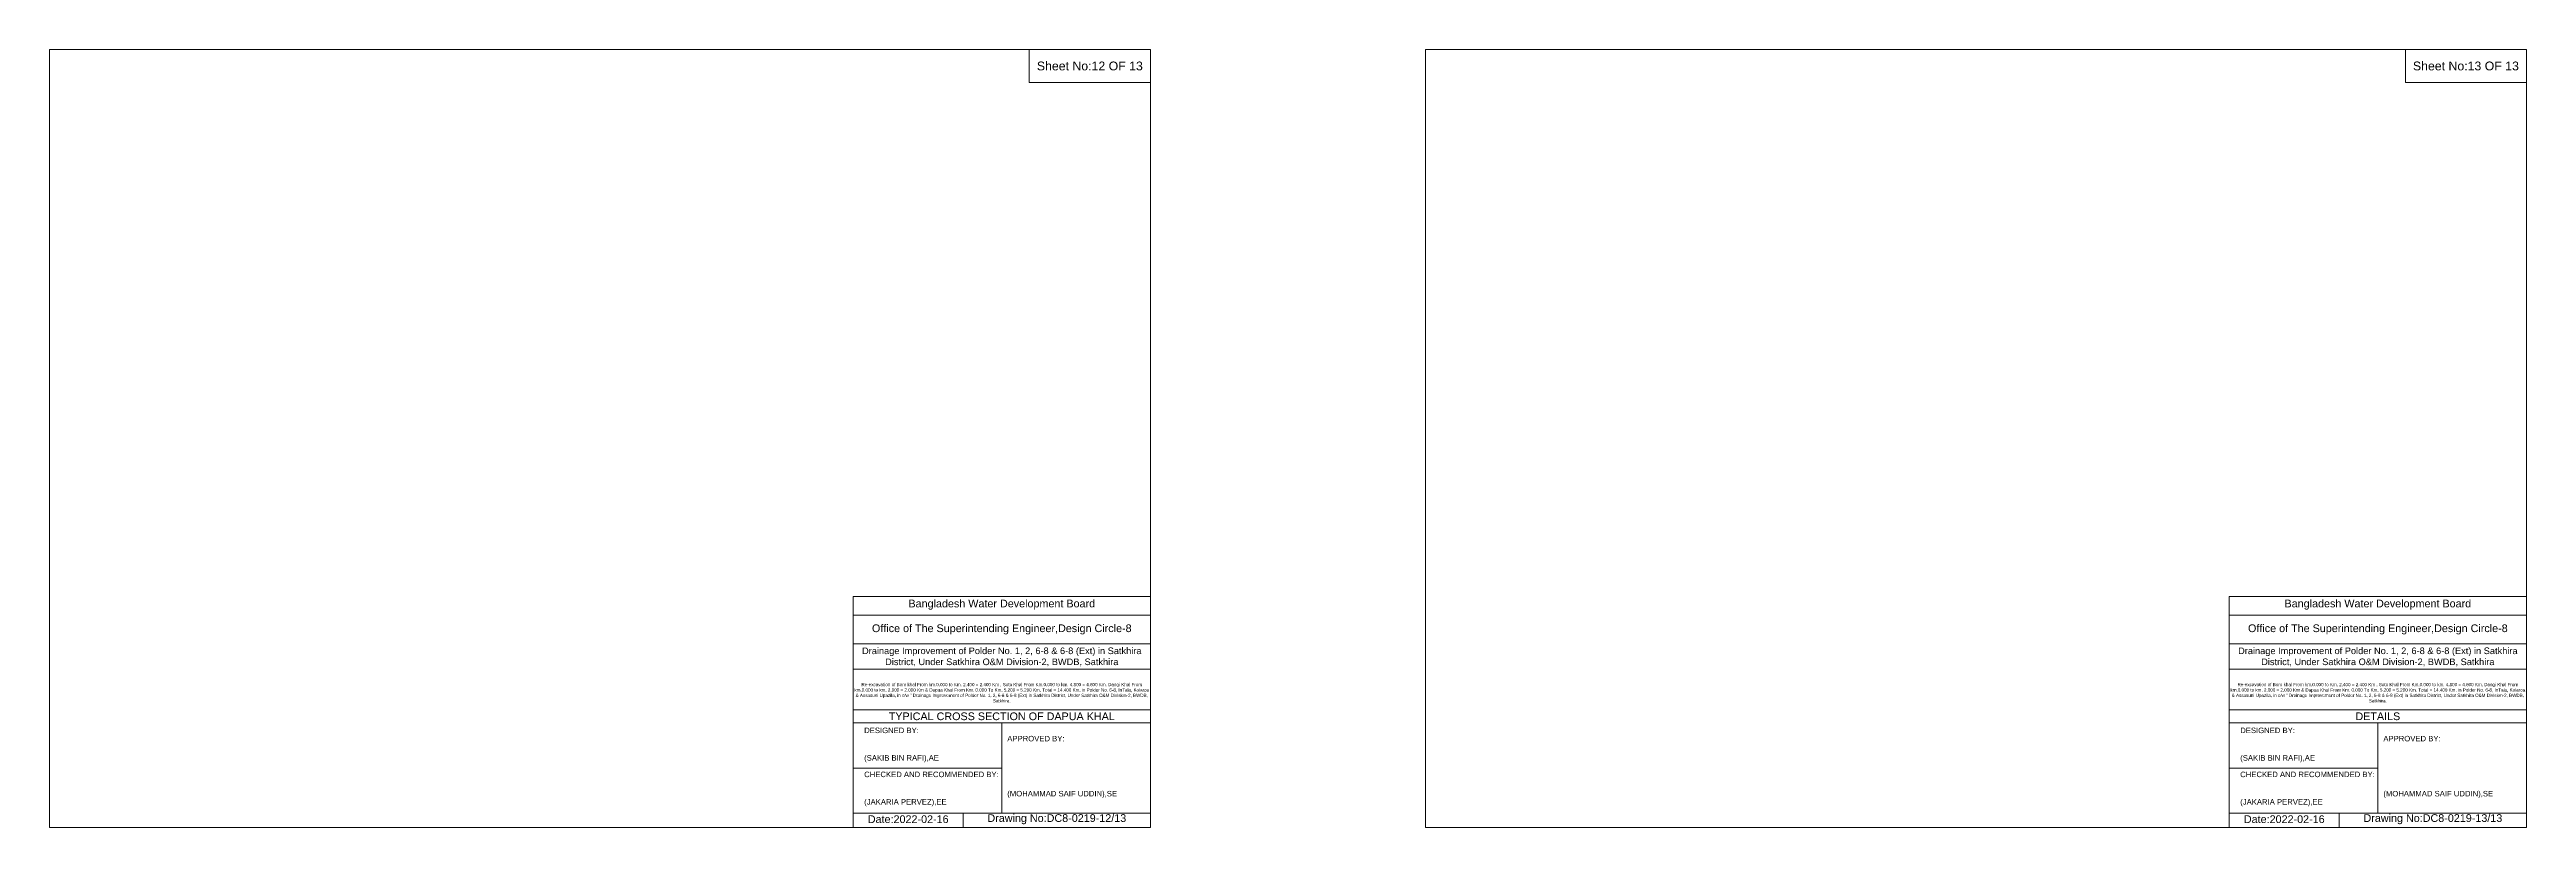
# Model space of a CAD drawing. Header units: inches. Extents: x 91000 to 538000, y -5656 to 0.
# Drawn here: x 520000 to 538000, y -5656 to 0 of the extents above; entities that cross this region are included whole.
import ezdxf

# ---------------------------------------------------------------- set-up
doc = ezdxf.new("R2010")
doc.units = ezdxf.units.IN
doc.header["$LTSCALE"] = 7
doc.header["$MEASUREMENT"] = 0
doc.layers.add('Cross Section Labels', color=7, linetype='Continuous', lineweight=9)
doc.styles.get("Standard").update_dxf_attribs({"font": 'arial.ttf'})

msp = doc.modelspace()

# ---------------------------------------------------------------- linework, layer by layer
at = {"layer": 'Cross Section Labels'}
for points in [[(520000, 0), (528000, 0), (528000, -5656), (520000, -5656)], [(527120, 0), (528000, 0), (528000, -240), (527120, -240)], [(530000, 0), (538000, 0), (538000, -5656), (530000, -5656)], [(537120, 0), (538000, 0), (538000, -240), (537120, -240)]]:
    msp.add_lwpolyline(points, close=True, dxfattribs=at)
for points in [[(525840, -5656), (525840, -3976), (528000, -3976)], [(525840, -4112), (528000, -4112)], [(535840, -5656), (535840, -3976), (538000, -3976)], [(535840, -4112), (538000, -4112)], [(525840, -4320), (528000, -4320)], [(535840, -4320), (538000, -4320)], [(525840, -4504), (528000, -4504)], [(535840, -4504), (538000, -4504)], [(525840, -4800), (528000, -4800)], [(535840, -4800), (538000, -4800)], [(525840, -4896), (528000, -4896)], [(526920, -4896), (526920, -5552)], [(535840, -4896), (538000, -4896)], [(536920, -4896), (536920, -5552)], [(525840, -5224), (526920, -5224)], [(535840, -5224), (536920, -5224)], [(525840, -5552), (528000, -5552)], [(526640, -5552), (526640, -5656)], [(535840, -5552), (538000, -5552)], [(536640, -5552), (536640, -5656)]]:
    msp.add_lwpolyline(points, dxfattribs=at)

# ---------------------------------------------------------------- texts
at = {"layer": 'Cross Section Labels', "attachment_point": 5}
for s, insert, char_height in [('Sheet No:12 OF 13', (527560, -120), 64), ('Sheet No:13 OF 13', (537560, -120), 64), ('Bangladesh Water Development Board', (526920, -4036), 56), ('Bangladesh Water Development Board', (536920, -4036), 56), ('Office of The Superintending Engineer,Design Circle-8', (526920, -4216), 56), ('Office of The Superintending Engineer,Design Circle-8', (536920, -4216), 56)]:
    msp.add_mtext(s, dxfattribs=dict(at, insert=insert, char_height=char_height))
at = {"layer": 'Cross Section Labels'}
for s, insert, char_height, width, attachment_point in [('Drainage Improvement of Polder No. 1, 2, 6-8 & 6-8 (Ext) in Satkhira District, Under Satkhira O&M Division-2, BWDB, Satkhira', (526920, -4416), 48, 2240, 5), ('Drainage Improvement of Polder No. 1, 2, 6-8 & 6-8 (Ext) in Satkhira District, Under Satkhira O&M Division-2, BWDB, Satkhira', (536920, -4416), 48, 2240, 5), ('Re-excavation of Boro khal From km.0.000 to Km. 2.400 = 2.400 Km , Soto Khal From Km.0.000 to km. 4.800 = 4.800 Km, Dangi Khal From km.0.000 to km. 2.000 = 2.000 Km & Dapua Khal From Km. 0.000 To Km. 5.200 = 5.200 Km. Total = 14.400 Km. in Polder No. 6-8, InTala, Kolaroa & Assasuni Upazila, in c/w “ Drainage Improvement of Polder No. 1, 2, 6-8 & 6-8 (Ext) in Satkhira District, Under Satkhira O&M Division-2, BWDB, Satkhira.', (526920, -4676), 23.56497918, 2160, 5), ('Re-excavation of Boro khal From km.0.000 to Km. 2.400 = 2.400 Km , Soto Khal From Km.0.000 to km. 4.800 = 4.800 Km, Dangi Khal From km.0.000 to km. 2.000 = 2.000 Km & Dapua Khal From Km. 0.000 To Km. 5.200 = 5.200 Km. Total = 14.400 Km. in Polder No. 6-8, InTala, Kolaroa & Assasuni Upazila, in c/w “ Drainage Improvement of Polder No. 1, 2, 6-8 & 6-8 (Ext) in Satkhira District, Under Satkhira O&M Division-2, BWDB, Satkhira.', (536920, -4676), 23.56497918, 2160, 5), ('TYPICAL CROSS SECTION OF DAPUA KHAL', (526920, -4848), 56, 2240, 5), ('DETAILS', (536920, -4848), 56, 2240, 5), ('DESIGNED BY:^J^J^J(SAKIB BIN RAFI),AE', (525920, -5056), 40, 1120, 4), ('APPROVED BY:^J^J^J^J^J^J(MOHAMMAD SAIF UDDIN),SE', (526960, -5216), 40, 1120, 4), ('DESIGNED BY:^J^J^J(SAKIB BIN RAFI),AE', (535920, -5056), 40, 1120, 4), ('APPROVED BY:^J^J^J^J^J^J(MOHAMMAD SAIF UDDIN),SE', (536960, -5216), 40, 1120, 4), ('CHECKED AND RECOMMENDED BY:^J^J^J(JAKARIA PERVEZ),EE', (525920, -5376), 40, 1120, 4), ('CHECKED AND RECOMMENDED BY:^J^J^J(JAKARIA PERVEZ),EE', (535920, -5376), 40, 1120, 4), ('Date:2022-02-16', (526240, -5596), 56, 1120, 5), ('Drawing No:DC8-0219-12/13', (527320, -5596), 56, 1760, 5), ('Date:2022-02-16', (536240, -5596), 56, 1120, 5), ('Drawing No:DC8-0219-13/13', (537320, -5596), 56, 1760, 5)]:
    msp.add_mtext(s, dxfattribs=dict(at, insert=insert, char_height=char_height, width=width, attachment_point=attachment_point))

doc.saveas('drawing.dxf')
